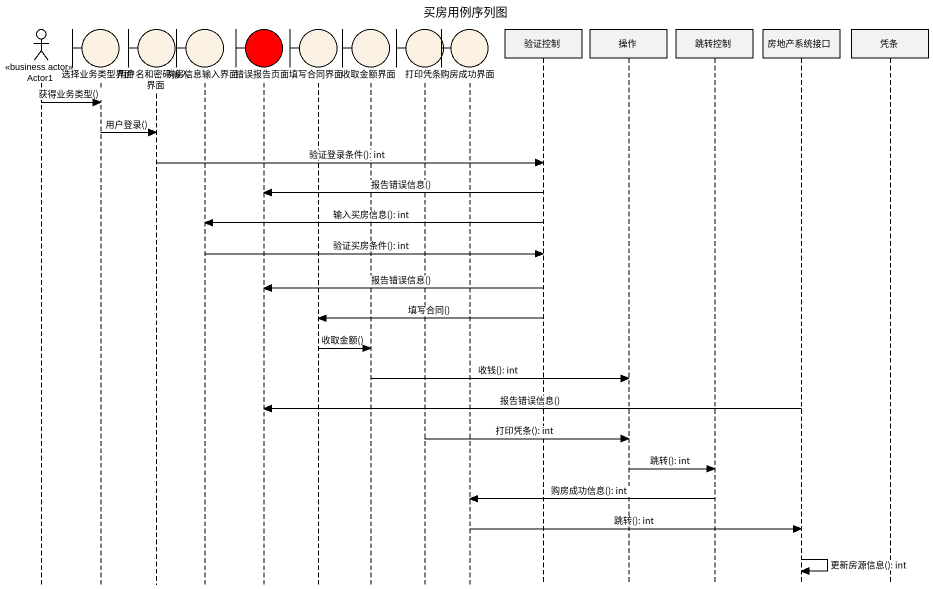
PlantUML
@startuml
title 买房用例序列图
hide footbox
actor Actor1 <<business actor>>
boundary 选择业务类型界面 #FCF2E3
boundary 用户名和密码输入界面 #FCF2E3
boundary 购房信息输入界面 #FCF2E3
boundary 错误报告页面 #FF0000
boundary 填写合同界面 #FCF2E3
boundary 收取金额界面 #FCF2E3
boundary 打印凭条 #FCF2E3
boundary 购房成功界面 #FCF2E3
participant 验证控制
participant 操作
participant 跳转控制
participant 房地产系统接口
participant 凭条

Actor1 -> 选择业务类型界面 : 获得业务类型()
选择业务类型界面 -> 用户名和密码输入界面 : 用户登录()
用户名和密码输入界面 -> 验证控制 : 验证登录条件(): int
验证控制 -> 错误报告页面 : 报告错误信息()
验证控制 -> 购房信息输入界面 : 输入买房信息(): int
购房信息输入界面 -> 验证控制 : 验证买房条件(): int
验证控制 -> 错误报告页面 : 报告错误信息()
验证控制 -> 填写合同界面 : 填写合同()
填写合同界面 -> 收取金额界面 : 收取金额()
收取金额界面 -> 操作 : 收钱(): int
房地产系统接口 -> 错误报告页面 : 报告错误信息()
打印凭条 -> 操作 : 打印凭条(): int
操作 -> 跳转控制 : 跳转(): int
跳转控制 -> 购房成功界面 : 购房成功信息(): int
购房成功界面 -> 房地产系统接口 : 跳转(): int
房地产系统接口 -> 房地产系统接口 : 更新房源信息(): int
@enduml
